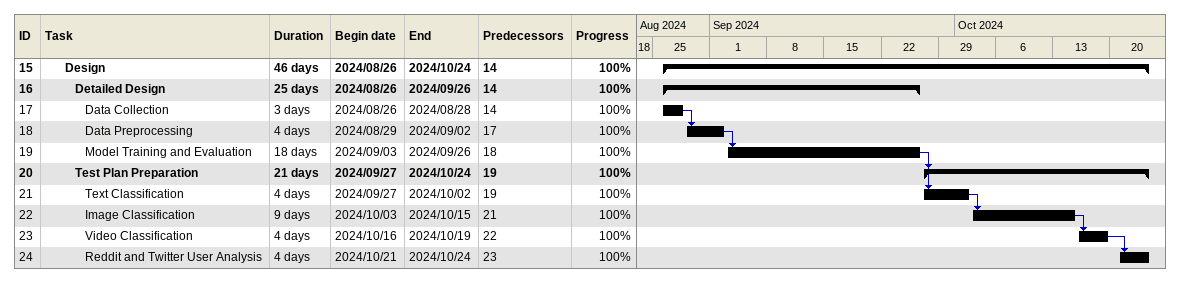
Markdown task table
| ID | Level | Task | Duration | Start | Finish | Predecessors | % complete |
|---|---|---|---|---|---|---|---|
| 15 | 3 | **Design** | 46d | 2024-08-26 | 2024-10-24 | 14 | 100 |
| 16 | 4 | **Detailed Design** | 25d | 2024-08-26 | 2024-09-26 | 14 | 100 |
| 17 | 5 | Data Collection | 3d | 2024-08-26 | 2024-08-28 | 14 | 100 |
| 18 | 5 | Data Preprocessing | 4d | 2024-08-29 | 2024-09-02 | 17 | 100 |
| 19 | 5 | Model Training and Evaluation | 18d | 2024-09-03 | 2024-09-26 | 18 | 100 |
| 20 | 4 | **Test Plan Preparation** | 21d | 2024-09-27 | 2024-10-24 | 19 | 100 |
| 21 | 5 | Text Classification | 4d | 2024-09-27 | 2024-10-02 | 19 | 100 |
| 22 | 5 | Image Classification | 9d | 2024-10-03 | 2024-10-15 | 21 | 100 |
| 23 | 5 | Video Classification | 4d | 2024-10-16 | 2024-10-19 | 22 | 100 |
| 24 | 5 | Reddit and Twitter User Analysis | 4d | 2024-10-21 | 2024-10-24 | 23 | 100 |
